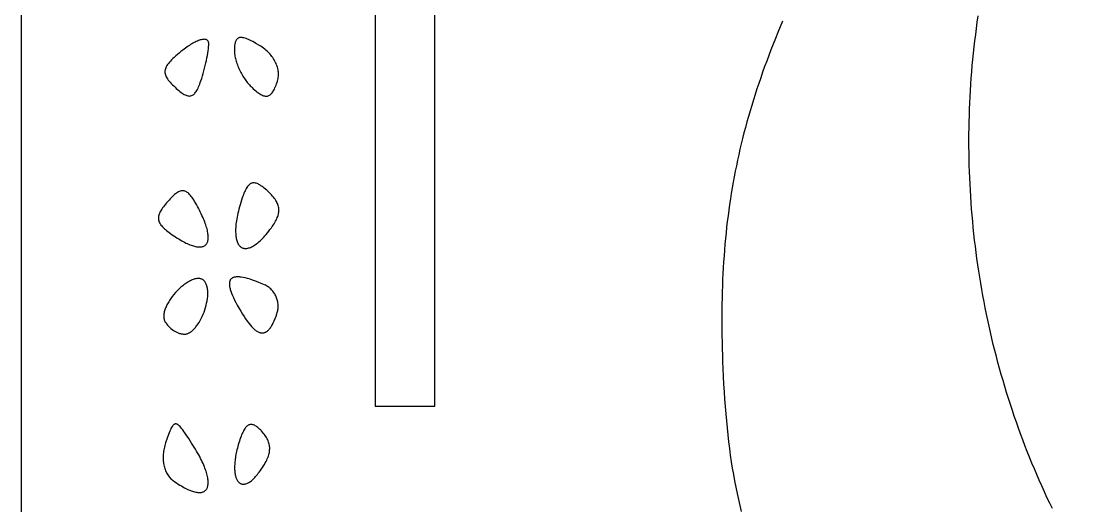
# Model space of a CAD drawing. Extents: x -452 to 452, y -1000 to 1000.
# Drawn here: x -452.5 to -144.6, y 310.8 to 451.6 of the extents above; entities that cross this region are included whole.
import ezdxf

# ---------------------------------------------------------------- set-up
doc = ezdxf.new("R2010")
doc.units = 0
doc.layers.add('LAYER_1', color=18, linetype='CONTINUOUS')

msp = doc.modelspace()

# ---------------------------------------------------------------- linework, layer by layer
at = {"layer": 'LAYER_1'}
for points in [[(0, -1000), (452.5, -1000), (452.5, 1000), (-452.5, 1000), (-452.5, -1000)], [(-332.19, 339.7), (-332.19, 595.4), (-340.3, 595.4), (-349.59, 595.4), (-349.59, 339.7)], [(-383.2, 444.58), (-384.22, 445.17), (-384.69, 445.44), (-385.14, 445.68), (-385.57, 445.9), (-385.98, 446.1), (-386.36, 446.27), (-386.73, 446.42), (-387.07, 446.55), (-387.4, 446.66), (-387.71, 446.74), (-388, 446.8), (-388.27, 446.84), (-388.52, 446.86), (-388.75, 446.85), (-388.97, 446.82), (-389.17, 446.76), (-389.36, 446.68), (-389.53, 446.58), (-389.68, 446.45), (-389.82, 446.3), (-389.95, 446.13), (-390.06, 445.93), (-390.16, 445.71), (-390.24, 445.46), (-390.31, 445.19), (-390.37, 444.9), (-390.42, 444.58), (-390.46, 444.24), (-390.48, 443.87), (-390.5, 443.48), (-390.5, 443.06), (-390.5, 442.75), (-390.48, 442.43), (-390.44, 442.1), (-390.4, 441.77), (-390.34, 441.43), (-390.27, 441.08), (-390.19, 440.73), (-390.1, 440.38), (-389.99, 440.02), (-389.88, 439.66), (-389.75, 439.29), (-389.62, 438.93), (-389.48, 438.56), (-389.32, 438.19), (-389.16, 437.83), (-388.99, 437.46), (-388.81, 437.1), (-388.63, 436.74), (-388.43, 436.38), (-388.23, 436.02), (-388.02, 435.67), (-387.8, 435.33), (-387.58, 434.99), (-387.36, 434.66), (-387.12, 434.33), (-386.88, 434.02), (-386.64, 433.71), (-386.39, 433.41), (-386.14, 433.12), (-385.88, 432.84), (-385.62, 432.58), (-385.36, 432.32), (-384.99, 431.99), (-384.64, 431.68), (-384.3, 431.39), (-383.97, 431.12), (-383.66, 430.88), (-383.35, 430.67), (-383.06, 430.48), (-382.78, 430.31), (-382.51, 430.17), (-382.24, 430.05), (-381.99, 429.96), (-381.74, 429.89), (-381.51, 429.84), (-381.28, 429.83), (-381.06, 429.83), (-380.84, 429.86), (-380.64, 429.92), (-380.44, 430), (-380.24, 430.11), (-380.05, 430.24), (-379.87, 430.4), (-379.69, 430.58), (-379.51, 430.79), (-379.34, 431.03), (-379.17, 431.29), (-379.01, 431.57), (-378.85, 431.89), (-378.69, 432.22), (-378.53, 432.59), (-378.37, 432.98), (-378.21, 433.4), (-378.06, 433.84), (-377.95, 434.2), (-377.86, 434.56), (-377.78, 434.92), (-377.73, 435.28), (-377.7, 435.65), (-377.68, 436.01), (-377.68, 436.38), (-377.71, 436.75), (-377.75, 437.11), (-377.8, 437.48), (-377.88, 437.84), (-377.97, 438.21), (-378.08, 438.57), (-378.21, 438.93), (-378.35, 439.29), (-378.51, 439.64), (-378.69, 439.99), (-378.88, 440.34), (-379.09, 440.68), (-379.32, 441.02), (-379.56, 441.35), (-379.82, 441.68), (-380.09, 442.01), (-380.38, 442.32), (-380.68, 442.63), (-381, 442.93), (-381.33, 443.23), (-381.68, 443.51), (-382.04, 443.79), (-382.41, 444.06), (-382.8, 444.32)], [(-397.94, 445.07), (-397.95, 445.28), (-397.98, 445.46), (-398.03, 445.62), (-398.09, 445.77), (-398.18, 445.9), (-398.28, 446.02), (-398.4, 446.11), (-398.53, 446.19), (-398.68, 446.25), (-398.85, 446.3), (-399.03, 446.33), (-399.23, 446.34), (-399.44, 446.33), (-399.66, 446.31), (-399.9, 446.27), (-400.15, 446.22), (-400.41, 446.14), (-400.68, 446.06), (-400.97, 445.96), (-401.26, 445.84), (-401.57, 445.7), (-401.88, 445.55), (-402.21, 445.39), (-402.54, 445.21), (-402.88, 445.01), (-403.23, 444.8), (-403.59, 444.57), (-403.95, 444.33), (-404.32, 444.08), (-404.69, 443.81), (-405.07, 443.52), (-405.46, 443.22), (-406.04, 442.76), (-406.58, 442.32), (-407.08, 441.9), (-407.56, 441.49), (-408, 441.1), (-408.4, 440.72), (-408.77, 440.35), (-409.11, 440), (-409.41, 439.66), (-409.69, 439.33), (-409.92, 439), (-410.13, 438.69), (-410.3, 438.38), (-410.45, 438.07), (-410.56, 437.78), (-410.63, 437.48), (-410.66, 437.33), (-410.68, 437.19), (-410.69, 437.04), (-410.7, 436.9), (-410.69, 436.75), (-410.68, 436.61), (-410.66, 436.46), (-410.63, 436.32), (-410.56, 436.02), (-410.45, 435.73), (-410.31, 435.43), (-410.14, 435.13), (-409.95, 434.82), (-409.72, 434.5), (-409.46, 434.18), (-409.18, 433.84), (-408.87, 433.5), (-408.52, 433.15), (-408.15, 432.78), (-407.75, 432.4), (-407.38, 432.05), (-407.02, 431.73), (-406.67, 431.44), (-406.33, 431.17), (-406.01, 430.92), (-405.7, 430.7), (-405.4, 430.5), (-405.11, 430.34), (-404.83, 430.19), (-404.56, 430.07), (-404.3, 429.98), (-404.05, 429.92), (-403.81, 429.88), (-403.58, 429.86), (-403.35, 429.88), (-403.13, 429.92), (-402.92, 429.98), (-402.72, 430.07), (-402.52, 430.19), (-402.32, 430.34), (-402.13, 430.52), (-401.95, 430.72), (-401.77, 430.94), (-401.59, 431.2), (-401.42, 431.48), (-401.24, 431.79), (-401.07, 432.13), (-400.9, 432.5), (-400.74, 432.9), (-400.57, 433.32), (-400.4, 433.77), (-400.23, 434.25), (-400, 434.96), (-399.77, 435.69), (-399.55, 436.43), (-399.34, 437.19), (-399.14, 437.95), (-398.95, 438.71), (-398.78, 439.46), (-398.61, 440.21), (-398.47, 440.93), (-398.33, 441.64), (-398.22, 442.31), (-398.12, 442.95), (-398.04, 443.56), (-397.99, 444.11), (-397.95, 444.62)], [(-380.72, 402.13), (-381.1, 402.47), (-381.45, 402.78), (-381.8, 403.08), (-382.13, 403.34), (-382.45, 403.59), (-382.76, 403.8), (-383.06, 404), (-383.35, 404.16), (-383.62, 404.3), (-383.89, 404.42), (-384.15, 404.51), (-384.4, 404.57), (-384.64, 404.61), (-384.87, 404.62), (-385.09, 404.61), (-385.31, 404.57), (-385.52, 404.5), (-385.73, 404.41), (-385.93, 404.29), (-386.12, 404.14), (-386.31, 403.97), (-386.5, 403.76), (-386.68, 403.54), (-386.85, 403.28), (-387.03, 403), (-387.2, 402.69), (-387.37, 402.35), (-387.54, 401.98), (-387.71, 401.59), (-387.87, 401.17), (-388.04, 400.72), (-388.21, 400.24), (-388.43, 399.57), (-388.64, 398.91), (-388.84, 398.26), (-389.02, 397.63), (-389.19, 397.01), (-389.34, 396.4), (-389.48, 395.81), (-389.6, 395.24), (-389.71, 394.68), (-389.81, 394.13), (-389.9, 393.6), (-389.97, 393.09), (-390.03, 392.59), (-390.07, 392.1), (-390.11, 391.64), (-390.13, 391.18), (-390.14, 390.75), (-390.14, 390.33), (-390.12, 389.92), (-390.09, 389.54), (-390.06, 389.17), (-390.01, 388.82), (-389.95, 388.48), (-389.87, 388.16), (-389.79, 387.86), (-389.7, 387.58), (-389.59, 387.31), (-389.48, 387.06), (-389.35, 386.83), (-389.22, 386.62), (-389.07, 386.43), (-388.92, 386.26), (-388.75, 386.1), (-388.58, 385.97), (-388.4, 385.85), (-388.2, 385.75), (-388, 385.67), (-387.79, 385.61), (-387.57, 385.58), (-387.35, 385.56), (-387.11, 385.56), (-386.87, 385.58), (-386.61, 385.62), (-386.35, 385.69), (-386.09, 385.77), (-385.81, 385.87), (-385.53, 386), (-385.24, 386.15), (-384.94, 386.32), (-384.64, 386.51), (-384.33, 386.72), (-384.01, 386.95), (-383.69, 387.21), (-383.36, 387.49), (-383.02, 387.79), (-382.68, 388.11), (-382.33, 388.46), (-381.98, 388.83), (-381.62, 389.22), (-381.26, 389.64), (-380.89, 390.08), (-380.52, 390.54), (-380.14, 391.03), (-379.75, 391.54), (-379.47, 391.94), (-379.2, 392.33), (-378.95, 392.71), (-378.72, 393.09), (-378.51, 393.45), (-378.32, 393.81), (-378.15, 394.16), (-378.01, 394.51), (-377.88, 394.84), (-377.77, 395.18), (-377.69, 395.5), (-377.62, 395.83), (-377.58, 396.14), (-377.55, 396.46), (-377.55, 396.77), (-377.57, 397.08), (-377.61, 397.39), (-377.67, 397.69), (-377.75, 398), (-377.85, 398.3), (-377.97, 398.61), (-378.12, 398.92), (-378.28, 399.22), (-378.47, 399.53), (-378.67, 399.84), (-378.9, 400.16), (-379.15, 400.47), (-379.42, 400.79), (-379.72, 401.12), (-380.03, 401.45), (-380.37, 401.78)], [(-401.56, 398.35), (-401.83, 398.81), (-402.08, 399.24), (-402.33, 399.65), (-402.58, 400.03), (-402.82, 400.37), (-403.05, 400.69), (-403.28, 400.98), (-403.51, 401.25), (-403.74, 401.48), (-403.96, 401.69), (-404.19, 401.86), (-404.41, 402.01), (-404.63, 402.14), (-404.86, 402.23), (-405.09, 402.3), (-405.31, 402.33), (-405.55, 402.34), (-405.78, 402.33), (-406.02, 402.28), (-406.27, 402.21), (-406.52, 402.11), (-406.77, 401.98), (-407.04, 401.83), (-407.31, 401.65), (-407.59, 401.44), (-407.88, 401.2), (-408.18, 400.94), (-408.49, 400.65), (-408.81, 400.33), (-409.14, 399.99), (-409.48, 399.62), (-409.84, 399.22), (-410.19, 398.82), (-410.52, 398.43), (-410.83, 398.06), (-411.11, 397.7), (-411.37, 397.35), (-411.6, 397.01), (-411.81, 396.68), (-411.99, 396.37), (-412.15, 396.06), (-412.29, 395.76), (-412.4, 395.48), (-412.49, 395.19), (-412.56, 394.92), (-412.6, 394.65), (-412.61, 394.38), (-412.6, 394.12), (-412.57, 393.86), (-412.51, 393.61), (-412.43, 393.35), (-412.32, 393.1), (-412.19, 392.85), (-412.03, 392.6), (-411.85, 392.34), (-411.64, 392.09), (-411.4, 391.83), (-411.15, 391.57), (-410.86, 391.3), (-410.55, 391.03), (-410.22, 390.76), (-409.86, 390.48), (-409.48, 390.19), (-409.07, 389.89), (-408.57, 389.54), (-408.08, 389.21), (-407.6, 388.89), (-407.14, 388.59), (-406.68, 388.31), (-406.24, 388.04), (-405.81, 387.79), (-405.38, 387.56), (-404.97, 387.34), (-404.57, 387.14), (-404.18, 386.96), (-403.81, 386.79), (-403.44, 386.64), (-403.09, 386.51), (-402.74, 386.39), (-402.41, 386.28), (-402.09, 386.19), (-401.78, 386.12), (-401.49, 386.07), (-401.2, 386.02), (-400.93, 386), (-400.67, 385.99), (-400.42, 385.99), (-400.19, 386.01), (-399.96, 386.05), (-399.75, 386.1), (-399.55, 386.16), (-399.36, 386.24), (-399.19, 386.34), (-399.03, 386.45), (-398.88, 386.57), (-398.74, 386.71), (-398.62, 386.87), (-398.51, 387.03), (-398.41, 387.22), (-398.33, 387.41), (-398.26, 387.62), (-398.2, 387.85), (-398.15, 388.09), (-398.12, 388.34), (-398.11, 388.6), (-398.1, 388.88), (-398.11, 389.18), (-398.13, 389.48), (-398.17, 389.8), (-398.22, 390.14), (-398.28, 390.49), (-398.36, 390.85), (-398.45, 391.22), (-398.56, 391.61), (-398.68, 392.01), (-398.81, 392.42), (-398.96, 392.84), (-399.13, 393.28), (-399.3, 393.73), (-399.5, 394.2), (-399.7, 394.67), (-399.92, 395.16), (-400.16, 395.66), (-400.41, 396.17), (-400.67, 396.7), (-400.96, 397.24), (-401.25, 397.79)], [(-399.25, 376.11), (-399.41, 376.27), (-399.57, 376.4), (-399.75, 376.52), (-399.94, 376.62), (-400.13, 376.7), (-400.33, 376.76), (-400.55, 376.8), (-400.77, 376.82), (-400.99, 376.83), (-401.22, 376.82), (-401.46, 376.79), (-401.71, 376.75), (-401.96, 376.69), (-402.21, 376.62), (-402.47, 376.53), (-402.74, 376.42), (-403, 376.31), (-403.27, 376.18), (-403.55, 376.04), (-403.82, 375.88), (-404.09, 375.72), (-404.37, 375.54), (-404.65, 375.35), (-404.93, 375.15), (-405.2, 374.95), (-405.48, 374.73), (-406.03, 374.27), (-406.56, 373.78), (-407.09, 373.26), (-407.6, 372.72), (-408.09, 372.16), (-408.55, 371.58), (-408.78, 371.28), (-408.99, 370.99), (-409.2, 370.69), (-409.4, 370.39), (-409.59, 370.09), (-409.77, 369.79), (-409.94, 369.49), (-410.1, 369.18), (-410.25, 368.88), (-410.38, 368.59), (-410.51, 368.29), (-410.63, 367.99), (-410.73, 367.7), (-410.82, 367.41), (-410.89, 367.13), (-410.95, 366.85), (-411, 366.57), (-411.03, 366.3), (-411.05, 366.03), (-411.05, 365.77), (-411.04, 365.52), (-411, 365.27), (-410.95, 365.04), (-410.89, 364.81), (-410.8, 364.59), (-410.7, 364.37), (-410.59, 364.18), (-410.47, 363.99), (-410.35, 363.81), (-410.21, 363.63), (-409.93, 363.27), (-409.62, 362.93), (-409.29, 362.61), (-408.94, 362.3), (-408.57, 362.01), (-408.19, 361.75), (-407.81, 361.51), (-407.41, 361.29), (-407.01, 361.11), (-406.61, 360.95), (-406.41, 360.88), (-406.21, 360.82), (-406.01, 360.77), (-405.81, 360.73), (-405.61, 360.7), (-405.42, 360.68), (-405.23, 360.66), (-405.04, 360.66), (-404.84, 360.67), (-404.63, 360.69), (-404.42, 360.73), (-404.22, 360.79), (-404.01, 360.87), (-403.81, 360.95), (-403.6, 361.06), (-403.4, 361.18), (-403.2, 361.31), (-403, 361.45), (-402.8, 361.61), (-402.61, 361.78), (-402.41, 361.97), (-402.22, 362.16), (-402.03, 362.36), (-401.84, 362.58), (-401.66, 362.8), (-401.48, 363.04), (-401.3, 363.28), (-401.12, 363.54), (-400.78, 364.07), (-400.46, 364.62), (-400.15, 365.21), (-399.85, 365.81), (-399.58, 366.43), (-399.33, 367.07), (-399.1, 367.72), (-398.9, 368.37), (-398.71, 369.03), (-398.56, 369.68), (-398.43, 370.33), (-398.33, 370.97), (-398.26, 371.6), (-398.24, 371.91), (-398.23, 372.22), (-398.22, 372.52), (-398.23, 372.81), (-398.24, 373.1), (-398.26, 373.38), (-398.29, 373.66), (-398.32, 373.93), (-398.37, 374.19), (-398.43, 374.44), (-398.5, 374.68), (-398.57, 374.92), (-398.66, 375.14), (-398.76, 375.36), (-398.86, 375.56), (-398.98, 375.75), (-399.11, 375.94)], [(-381.74, 374.98), (-382.68, 375.38), (-383.56, 375.73), (-384.4, 376.05), (-385.2, 376.34), (-385.95, 376.59), (-386.66, 376.8), (-387.32, 376.97), (-387.94, 377.11), (-388.51, 377.21), (-388.78, 377.24), (-389.04, 377.27), (-389.29, 377.29), (-389.52, 377.3), (-389.75, 377.29), (-389.96, 377.28), (-390.17, 377.26), (-390.36, 377.23), (-390.54, 377.19), (-390.71, 377.14), (-390.87, 377.09), (-391.02, 377.02), (-391.15, 376.94), (-391.28, 376.86), (-391.4, 376.76), (-391.5, 376.66), (-391.59, 376.54), (-391.68, 376.42), (-391.75, 376.28), (-391.81, 376.14), (-391.86, 375.99), (-391.9, 375.82), (-391.93, 375.65), (-391.95, 375.47), (-391.95, 375.28), (-391.95, 375.08), (-391.94, 374.87), (-391.91, 374.65), (-391.88, 374.42), (-391.83, 374.18), (-391.77, 373.93), (-391.7, 373.67), (-391.54, 373.13), (-391.33, 372.54), (-391.07, 371.92), (-390.78, 371.26), (-390.44, 370.56), (-390.06, 369.82), (-389.64, 369.04), (-389.13, 368.14), (-388.64, 367.29), (-388.15, 366.5), (-387.68, 365.76), (-387.23, 365.07), (-386.78, 364.44), (-386.34, 363.86), (-385.92, 363.34), (-385.5, 362.87), (-385.1, 362.45), (-384.9, 362.26), (-384.7, 362.08), (-384.51, 361.92), (-384.32, 361.77), (-384.13, 361.64), (-383.94, 361.51), (-383.75, 361.4), (-383.57, 361.31), (-383.39, 361.22), (-383.21, 361.15), (-383.04, 361.1), (-382.86, 361.05), (-382.69, 361.02), (-382.52, 361.01), (-382.35, 361), (-382.19, 361.01), (-382.02, 361.04), (-381.86, 361.07), (-381.7, 361.12), (-381.54, 361.18), (-381.38, 361.26), (-381.22, 361.35), (-381.07, 361.45), (-380.91, 361.56), (-380.76, 361.69), (-380.61, 361.83), (-380.46, 361.98), (-380.32, 362.15), (-380.17, 362.33), (-380.03, 362.52), (-379.88, 362.73), (-379.74, 362.95), (-379.6, 363.18), (-379.46, 363.43), (-379.18, 363.96), (-378.91, 364.54), (-378.64, 365.17), (-378.38, 365.86), (-378.12, 366.6), (-378.02, 366.9), (-377.94, 367.22), (-377.88, 367.53), (-377.83, 367.84), (-377.79, 368.15), (-377.77, 368.47), (-377.77, 368.78), (-377.78, 369.1), (-377.8, 369.41), (-377.84, 369.72), (-377.89, 370.03), (-377.96, 370.33), (-378.04, 370.63), (-378.13, 370.93), (-378.23, 371.22), (-378.35, 371.51), (-378.48, 371.79), (-378.62, 372.07), (-378.77, 372.34), (-378.94, 372.6), (-379.11, 372.85), (-379.3, 373.1), (-379.5, 373.34), (-379.71, 373.56), (-379.93, 373.78), (-380.16, 373.99), (-380.4, 374.18), (-380.65, 374.37), (-380.91, 374.54), (-381.18, 374.7), (-381.46, 374.85)], [(-402.92, 329), (-403.77, 330.3), (-404.52, 331.43), (-404.86, 331.93), (-405.19, 332.38), (-405.49, 332.8), (-405.78, 333.16), (-406.04, 333.49), (-406.3, 333.77), (-406.54, 334.01), (-406.77, 334.21), (-406.98, 334.36), (-407.08, 334.42), (-407.18, 334.47), (-407.28, 334.51), (-407.38, 334.54), (-407.48, 334.55), (-407.57, 334.56), (-407.66, 334.56), (-407.75, 334.54), (-407.84, 334.51), (-407.92, 334.48), (-408.01, 334.43), (-408.09, 334.37), (-408.18, 334.3), (-408.26, 334.22), (-408.43, 334.03), (-408.59, 333.8), (-408.76, 333.52), (-408.93, 333.2), (-409.1, 332.84), (-409.27, 332.43), (-409.45, 331.98), (-409.64, 331.49), (-410.04, 330.38), (-410.48, 329.09), (-410.62, 328.67), (-410.74, 328.25), (-410.85, 327.83), (-410.95, 327.41), (-411.03, 327), (-411.09, 326.58), (-411.15, 326.17), (-411.18, 325.76), (-411.21, 325.36), (-411.22, 324.96), (-411.22, 324.56), (-411.21, 324.17), (-411.18, 323.78), (-411.14, 323.4), (-411.09, 323.03), (-411.02, 322.66), (-410.94, 322.31), (-410.85, 321.95), (-410.75, 321.61), (-410.63, 321.27), (-410.5, 320.95), (-410.36, 320.63), (-410.21, 320.33), (-410.04, 320.03), (-409.87, 319.74), (-409.68, 319.47), (-409.47, 319.21), (-409.26, 318.96), (-409.04, 318.72), (-408.8, 318.5), (-408.55, 318.29), (-408.29, 318.09), (-407.79, 317.74), (-407.3, 317.41), (-406.83, 317.09), (-406.36, 316.8), (-405.91, 316.53), (-405.47, 316.27), (-405.04, 316.03), (-404.62, 315.82), (-404.22, 315.62), (-403.83, 315.44), (-403.45, 315.28), (-403.08, 315.13), (-402.72, 315.01), (-402.38, 314.9), (-402.05, 314.81), (-401.73, 314.74), (-401.43, 314.69), (-401.14, 314.65), (-400.86, 314.63), (-400.59, 314.62), (-400.34, 314.64), (-400.1, 314.67), (-399.88, 314.72), (-399.66, 314.78), (-399.46, 314.86), (-399.28, 314.95), (-399.1, 315.07), (-398.95, 315.19), (-398.8, 315.34), (-398.67, 315.49), (-398.55, 315.67), (-398.45, 315.86), (-398.36, 316.06), (-398.28, 316.28), (-398.22, 316.51), (-398.17, 316.76), (-398.14, 317.02), (-398.12, 317.3), (-398.12, 317.59), (-398.13, 317.9), (-398.15, 318.21), (-398.19, 318.55), (-398.25, 318.89), (-398.32, 319.25), (-398.4, 319.62), (-398.5, 320.01), (-398.61, 320.41), (-398.74, 320.82), (-398.89, 321.24), (-399.05, 321.68), (-399.22, 322.13), (-399.41, 322.59), (-399.62, 323.06), (-399.84, 323.54), (-400.07, 324.04), (-400.33, 324.55), (-400.59, 325.07), (-400.88, 325.6), (-401.18, 326.14), (-401.5, 326.69), (-401.83, 327.25), (-402.18, 327.83), (-402.54, 328.41)], [(-382.36, 332.19), (-382.64, 332.51), (-382.92, 332.8), (-383.19, 333.07), (-383.45, 333.31), (-383.71, 333.53), (-383.96, 333.73), (-384.2, 333.9), (-384.44, 334.05), (-384.67, 334.17), (-384.89, 334.27), (-385.11, 334.34), (-385.32, 334.39), (-385.53, 334.41), (-385.74, 334.41), (-385.93, 334.39), (-386.13, 334.34), (-386.32, 334.26), (-386.5, 334.16), (-386.69, 334.03), (-386.87, 333.88), (-387.04, 333.71), (-387.22, 333.5), (-387.39, 333.28), (-387.56, 333.02), (-387.73, 332.74), (-387.89, 332.44), (-388.06, 332.11), (-388.22, 331.75), (-388.39, 331.37), (-388.55, 330.96), (-388.71, 330.52), (-388.87, 330.06), (-389.04, 329.54), (-389.21, 329.02), (-389.36, 328.52), (-389.5, 328.02), (-389.63, 327.53), (-389.75, 327.05), (-389.86, 326.58), (-389.96, 326.12), (-390.05, 325.67), (-390.13, 325.22), (-390.2, 324.79), (-390.26, 324.36), (-390.31, 323.94), (-390.36, 323.54), (-390.39, 323.14), (-390.41, 322.76), (-390.43, 322.38), (-390.43, 322.02), (-390.43, 321.67), (-390.42, 321.32), (-390.4, 320.99), (-390.37, 320.68), (-390.34, 320.37), (-390.29, 320.08), (-390.24, 319.79), (-390.18, 319.52), (-390.11, 319.27), (-390.04, 319.02), (-389.95, 318.79), (-389.86, 318.57), (-389.77, 318.37), (-389.66, 318.18), (-389.55, 318), (-389.43, 317.84), (-389.31, 317.69), (-389.17, 317.56), (-389.03, 317.44), (-388.89, 317.33), (-388.74, 317.25), (-388.58, 317.17), (-388.42, 317.11), (-388.25, 317.07), (-388.07, 317.05), (-387.89, 317.04), (-387.71, 317.04), (-387.51, 317.06), (-387.32, 317.1), (-387.12, 317.16), (-386.91, 317.24), (-386.7, 317.33), (-386.48, 317.44), (-386.26, 317.56), (-386.03, 317.71), (-385.8, 317.87), (-385.56, 318.05), (-385.32, 318.25), (-385.08, 318.47), (-384.83, 318.71), (-384.58, 318.97), (-384.33, 319.25), (-384.07, 319.54), (-383.81, 319.86), (-383.54, 320.2), (-383.27, 320.55), (-382.93, 321.03), (-382.61, 321.49), (-382.3, 321.94), (-382.02, 322.38), (-381.76, 322.81), (-381.52, 323.23), (-381.3, 323.64), (-381.1, 324.04), (-380.92, 324.44), (-380.76, 324.82), (-380.62, 325.2), (-380.51, 325.57), (-380.41, 325.93), (-380.33, 326.29), (-380.27, 326.64), (-380.24, 326.99), (-380.22, 327.33), (-380.22, 327.66), (-380.25, 328), (-380.29, 328.33), (-380.35, 328.65), (-380.43, 328.98), (-380.54, 329.3), (-380.66, 329.62), (-380.8, 329.94), (-380.97, 330.26), (-381.15, 330.58), (-381.35, 330.9), (-381.57, 331.22), (-381.81, 331.54), (-382.08, 331.87)]]:
    msp.add_lwpolyline(points, close=True, dxfattribs=at)
for points in [[(-152.61, 309.94), (-153.4, 311.57), (-154.18, 313.22), (-154.94, 314.87), (-155.69, 316.52), (-156.43, 318.18), (-157.15, 319.84), (-157.86, 321.52), (-158.56, 323.19), (-159.25, 324.87), (-159.92, 326.56), (-160.58, 328.25), (-161.22, 329.94), (-161.86, 331.65), (-162.48, 333.35), (-163.08, 335.06), (-163.68, 336.77), (-164.26, 338.49), (-164.83, 340.22), (-165.38, 341.94), (-165.92, 343.67), (-166.45, 345.41), (-166.97, 347.15), (-167.47, 348.89), (-167.96, 350.64), (-168.44, 352.39), (-168.9, 354.14), (-169.35, 355.9), (-169.79, 357.66), (-170.21, 359.42), (-170.62, 361.19), (-171.02, 362.96), (-171.41, 364.73), (-171.78, 366.5), (-172.14, 368.28), (-172.49, 370.06), (-172.82, 371.84), (-173.14, 373.63), (-173.45, 375.42), (-173.74, 377.21), (-174.02, 379), (-174.29, 380.79), (-174.54, 382.59), (-174.78, 384.39), (-175.01, 386.19), (-175.23, 387.99), (-175.43, 389.79), (-175.62, 391.6), (-175.79, 393.4), (-175.95, 395.21), (-176.1, 397.02), (-176.24, 398.83), (-176.36, 400.64), (-176.47, 402.45), (-176.57, 404.26), (-176.65, 406.07), (-176.72, 407.88), (-176.78, 409.7), (-176.82, 411.51), (-176.85, 413.33), (-176.87, 415.14), (-176.88, 416.95), (-176.87, 418.77), (-176.84, 420.58), (-176.81, 422.4), (-176.76, 424.21), (-176.7, 426.02), (-176.62, 427.84), (-176.54, 429.65), (-176.43, 431.46), (-176.32, 433.27), (-176.19, 435.08), (-176.05, 436.89), (-175.9, 438.7), (-175.73, 440.51), (-175.55, 442.31), (-175.35, 444.12), (-175.15, 445.92), (-174.92, 447.72), (-174.69, 449.52), (-174.44, 451.32), (-174.18, 453.12)], [(-231.08, 451.64), (-231.78, 449.96), (-232.47, 448.28), (-233.15, 446.61), (-233.81, 444.95), (-234.45, 443.3), (-235.08, 441.66), (-235.69, 440.02), (-236.29, 438.39), (-236.87, 436.76), (-237.44, 435.15), (-237.99, 433.53), (-238.53, 431.92), (-239.05, 430.32), (-239.56, 428.72), (-240.05, 427.12), (-240.53, 425.52), (-240.99, 423.93), (-241.44, 422.34), (-241.88, 420.74), (-242.3, 419.15), (-242.7, 417.56), (-243.09, 415.97), (-243.47, 414.38), (-243.83, 412.79), (-244.18, 411.2), (-244.52, 409.6), (-244.84, 408), (-245.15, 406.4), (-245.45, 404.8), (-245.73, 403.19), (-246, 401.57), (-246.25, 399.96), (-246.5, 398.33), (-246.73, 396.7), (-246.94, 395.06), (-247.15, 393.42), (-247.34, 391.77), (-247.52, 390.11), (-247.68, 388.44), (-247.84, 386.77), (-247.98, 385.08), (-248.1, 383.38), (-248.22, 381.68), (-248.33, 379.96), (-248.42, 378.23), (-248.5, 376.49), (-248.57, 374.74), (-248.62, 372.97), (-248.67, 371.2), (-248.7, 369.4), (-248.72, 367.6), (-248.74, 365.78), (-248.73, 363.94), (-248.72, 362.09), (-248.7, 360.22), (-248.67, 358.33), (-248.62, 356.43), (-248.57, 354.51), (-248.5, 352.58), (-248.42, 350.62), (-248.32, 348.35), (-248.21, 346.11), (-248.08, 343.91), (-247.94, 341.75), (-247.78, 339.61), (-247.61, 337.51), (-247.43, 335.44), (-247.23, 333.39), (-247.02, 331.38), (-246.78, 329.39), (-246.54, 327.43), (-246.27, 325.5), (-245.99, 323.59), (-245.7, 321.7), (-245.38, 319.84), (-245.05, 318), (-244.69, 316.18), (-244.32, 314.38), (-243.93, 312.59), (-243.52, 310.83), (-243.08, 309.09)]]:
    msp.add_lwpolyline(points, dxfattribs=at)

doc.saveas('drawing.dxf')
